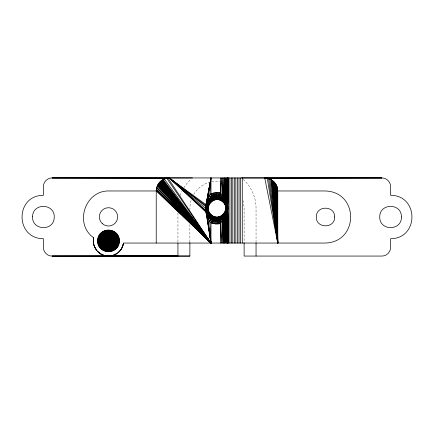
<?xml version="1.0" encoding="UTF-8"?>
<svg xmlns="http://www.w3.org/2000/svg" width="434" height="434" viewBox="0 0 434 434"><rect width="100%" height="100%" fill="white"/><g stroke="black" fill="none" stroke-linecap="round" stroke-linejoin="round"><path stroke-width="0.33" stroke-dasharray="2.17 1.63" d="M191.036 200.448L190.163 204.343L189.875 209.665M180.094 195.517L181.748 191.492M193.727 194.378C197.15 188.66 202.732 184.282 209.117 182.367M183.842 187.678L187.732 182.454L190.786 179.356M211.705 181.716L215.665 181.228L219.658 181.336M243.203 179.356C251.297 186.653 256.098 197.416 256.049 208.32L256.049 243.051M242.953 200.448L244.092 206.991L244.114 241.939M189.875 224.459L189.875 241.939M177.94 212.996L177.94 243.051"/><path stroke-width="0.65" d="M228.555 177.94L227.66 206.383L225.506 206.627L227.53 205.743L227.215 177.94L226.385 202.781L224.215 203.503L226.071 202.255L225.951 177.94L225.392 201.273L223.423 202.494L225.029 200.828L223.136 202.184L224.655 200.41L224.714 177.94L223.911 199.673L222.501 201.62C231.691 208.483 219.333 222.875 211.168 214.754C202.705 207.821 214.412 194.264 222.501 201.62L224.28 200.031L224.714 177.94L225.392 201.273C234.17 211.787 218.584 226.288 209.025 216.013C198.457 205.526 216.127 189.463 225.392 201.273L223.711 202.819L225.74 201.75L225.951 177.94L226.385 202.781L224.649 204.23L226.667 203.329L227.215 177.94L227.66 206.383L225.582 207.051L227.747 207.029L228.555 177.94L228.555 243.051L227.66 210.262L225.582 209.595L227.747 209.622L228.555 243.051M227.166 204.512L227.215 177.94L226.928 203.909L225.013 205.005L227.166 204.512L225.17 205.401L227.362 205.119L227.215 177.94M224.215 213.148L226.071 214.396L225.951 243.051L225.392 215.378L223.711 213.832L225.74 214.901L225.951 243.051L226.385 213.864L224.438 212.79M225.42 210.436L227.53 210.908L225.506 210.023L227.66 210.262L227.215 243.051L226.928 212.736L224.839 212.036L226.667 213.322L227.215 243.051L227.362 211.532L225.3 210.848L227.53 210.908L227.215 243.051L226.385 213.864M216.989 199.64L216.924 192.609L213.891 192.913L210.984 193.797C203.834 201.875 203.834 214.776 210.984 222.848L215.644 223.977L220.439 223.656L223.911 216.973L222.501 215.036L224.28 216.626L224.714 243.051L225.392 215.378L223.423 214.152L225.029 215.817L223.136 214.456L224.655 216.235L224.714 243.051M206.313 202.705L207.419 202.765L209.551 203.866L206.915 200.866L210.984 177.94L207.685 199.049L210.853 202.184L208.136 198.148L211.825 201.349L210.609 199.277L209.725 195.506L210.984 177.94L206.595 201.783L209.345 204.23L207.094 203.362L206.079 203.644L209.155 204.615L206.313 202.705L210.984 177.94L210.984 193.797L214.076 200.15L212.904 193.146L215.307 199.814L214.901 192.75L216.143 199.683L216.924 192.609L219.691 192.842L219.099 199.911L219.864 197.627L221.411 177.94L222.208 196.239L221.991 198.441L221.09 200.671L223.087 197.92L223.553 177.94L223.911 199.673L222.165 201.349L223.293 199.217L222.452 177.94L222.208 196.239L220.315 200.307M223.553 243.051L223.911 216.973L222.165 215.297L223.364 217.38L222.452 243.051L222.197 218.101L221.459 215.769L223.087 218.725L223.553 243.051L224.28 216.626L222.826 214.754L224.655 216.235M119.334 241.407C120.321 227.297 98.062 226.195 97.661 240.338C96.668 254.454 118.927 255.55 119.334 241.407L97.661 240.338M97.314 251.156C99.728 253.885 104.068 256.071 108.109 256.06C98.941 256.131 91.465 246.626 93.63 237.734C73.78 223.814 85.167 190.011 109.401 190.971L156.229 190.971L210.984 243.051L209.725 221.139L213.284 216.165L210.984 222.848L210.984 243.051L163.124 179.475L166.716 178.19L169.26 177.94L206.183 205.933L208.57 206.221L206.351 205.271L205.879 204.571L169.26 177.94C162.294 177.772 156.061 184.005 156.229 190.971L156.229 243.051M222.208 220.412L221.411 243.051L219.924 216.495L222.208 220.412L220.705 216.165L223.087 218.725M109.032 230.036L107.963 251.709M217.939 192.636L217.423 199.656L217.016 197.253L216.566 199.656L215.904 192.642L215.725 199.743L213.891 192.913L214.472 200.02L211.938 193.445L213.674 200.307L212.383 198.262L210.984 193.797L212.541 200.882L211.184 198.902L209.725 195.506L213.284 200.475L212.383 198.262M214.89 216.75L213.268 223.597L215.725 216.913L215.644 223.977L216.566 217L218.052 224.004L218.269 216.913L220.439 223.656L220.439 243.051M218.052 224.004L217.64 219.376L217.852 216.967L219.246 223.873L218.682 216.837M212.112 223.266L214.255 219.056L214.472 216.637L212.112 223.266L213.674 216.349L209.725 221.139L212.172 215.541L208.624 219.387L211.488 215.036L207.685 217.597L210.984 243.051L156.251 190.325M109.558 230.074L107.431 251.677M277.76 190.971L277.76 243.051L264.729 177.94C271.695 177.772 277.928 184.005 277.76 190.971L324.92 190.971C359.2 191.497 359.195 242.508 324.92 243.051L123.527 243.051L121.824 248.161L120.321 250.407L117.918 252.789L118.943 251.904M219.864 197.627L219.517 200.02L220.591 197.85L222.208 196.239L220.439 192.989L220.439 177.94M106.905 251.606L110.09 230.139M123.527 243.051L122.795 245.991M210.984 177.94L207.278 199.955L208.174 201.626L210.023 203.155L206.595 201.783M93.63 237.734L93.321 241.51L93.755 244.526L94.872 247.608L96.815 250.581L94.189 245.98M218.682 199.814L220.439 192.989L219.691 192.842L217.852 199.683L217.694 197.269L218.953 192.729L218.269 199.743L219.127 197.454M123.413 243.707C122.247 250.57 115.818 256 108.874 256.06C111.381 257.074 122.92 250.396 113.806 255.105M110.61 230.237L106.384 251.514M213.604 218.866L214.076 216.495L210.984 222.848M93.5 238.483L93.343 241.928L93.95 245.243M105.863 251.4L111.131 230.351M111.652 230.487L105.348 251.259M104.844 251.096L112.156 230.655M122.676 246.311L121.086 249.387M112.65 230.855L104.344 250.895M206.079 213.007L206.541 211.976L208.694 210.848L205.732 211.141L169.26 177.94L205.618 206.443L208.407 207.051L205.559 207.381L205.922 207.957L208.32 208.32L205.922 208.64L169.26 177.94L205.879 212.08L208.982 211.646L206.079 213.007L207.072 213.235L209.345 212.416L206.595 214.863L210.984 243.051L156.3 189.691M113.133 231.062L103.856 250.689M214.255 219.056L215.307 216.837L214.45 223.83L216.143 216.967L216.854 224.042L217.423 217L217.64 219.376M113.61 231.306L103.379 250.445M212.904 215.986L211.732 218.058L212.541 215.769L211.141 217.722L208.624 219.387M221.459 200.882L222.658 198.805L221.817 201.105L223.293 199.217M114.071 231.566L102.918 250.185M205.879 212.08L206.334 211.325L208.57 210.436L206.166 210.664L205.732 211.141M156.62 187.803L210.984 243.051L206.915 215.785L207.745 214.412L209.551 212.79L206.313 213.935L210.984 243.051L156.381 189.05M210.566 217.347L211.825 215.297L208.136 218.503L210.853 214.456L207.685 217.597M114.522 231.854L102.467 249.897M114.956 232.163L102.033 249.583M120.728 249.87L119.421 251.427M224.28 200.031L222.826 201.897L224.655 200.41M115.373 232.483L101.61 249.262M115.78 232.841L101.209 248.915M209.508 216.49L211.168 214.754M116.166 233.199L100.829 248.552M156.793 187.184L210.984 243.051L207.278 216.696L210.289 213.832L206.915 215.785M205.532 208.32L205.922 207.957L208.331 207.897L205.976 207.278L208.353 207.479M206.313 213.935L209.155 212.036L206.785 212.617M116.54 233.59L100.455 248.161M205.618 206.443L206.183 205.933L208.483 206.627L206.052 206.6M116.887 233.997L100.108 247.754M225.74 201.75L223.971 203.155L226.071 202.255M117.207 234.414L99.777 247.337M226.667 203.329L224.839 204.615L226.928 203.909M208.57 215.508L210.566 214.152L209.025 216.013L207.278 216.696L208.136 214.976L210.023 213.495L206.595 214.863M117.516 234.848L99.473 246.903M207.745 214.412L209.779 213.148M117.798 235.299L99.185 246.452M224.438 203.866L226.385 202.781M118.064 235.76L98.925 245.991M169.26 177.94L205.618 210.202L208.407 209.595L205.559 209.264L205.922 208.64L208.331 208.754L205.966 209.318L208.353 209.177M223.911 199.673L223.087 197.92L221.991 198.441L220.705 200.475L221.307 198.121L219.924 200.15L220.591 197.85L220.439 192.989M118.308 236.237L98.692 245.514M118.515 236.72L98.464 245.026M205.732 205.51L206.351 205.271L208.694 205.803L205.879 204.571M118.71 237.214L98.285 244.532M227.362 205.119L225.3 205.803L227.53 205.743L225.42 206.221M206.541 211.976L208.825 211.244M113.35 255.268L109.167 256.049L104.323 255.48M118.883 237.729L98.117 244.022M119.019 238.239L97.97 243.507M227.747 207.029L225.637 207.479L227.796 207.68L225.664 207.897L227.823 208.32L225.664 208.754L227.796 208.971L225.637 209.177L227.747 209.622M119.144 238.754L97.856 242.997M119.231 239.28L97.764 242.465M119.29 239.812L97.704 241.939M119.334 240.338L97.661 241.407M192.446 177.94L52.069 177.94C47.431 177.837 43.291 181.982 43.389 186.62L43.389 195.311C14.946 195.316 14.946 238.689 43.389 238.7L43.389 247.38C43.286 252.013 47.425 256.19 52.069 256.06L189.875 256.06L189.875 242.611M106.807 255.973L52.069 256.06L189.875 256.06M225.669 208.32L227.823 208.32M97.639 240.881L119.339 240.881M110.524 255.93L177.94 256.06L177.94 243.051M111.191 255.827L177.94 256.06M241.548 177.94L381.92 177.94C386.558 177.837 390.703 181.982 390.6 186.62L390.6 195.311C419.049 195.316 419.043 238.689 390.6 238.7L390.6 247.38C390.709 252.013 386.564 256.19 381.92 256.06L244.114 256.06L244.114 242.611M206.047 209.996L208.483 210.023L206.166 210.664L205.618 210.202M264.729 177.94L267.273 178.19L270.87 179.475L277.76 243.051L277.51 188.427M119.29 241.939L97.704 239.812M227.362 211.532L225.17 211.244L227.166 212.15L227.215 243.051M119.231 242.465L97.764 239.28M206.079 203.644L206.557 204.62L208.982 205.005L206.812 203.991M119.144 242.997L97.856 238.754M227.166 212.15L225.013 211.646L226.928 212.736M119.019 243.507L97.97 238.239M118.883 244.022L98.117 237.729M104.361 255.485L100.862 254.004L97.834 251.693M206.557 204.62L208.825 205.401M118.71 244.532L98.285 237.214M98.464 236.72L118.515 245.026M226.071 214.396L223.971 213.495L225.74 214.901M224.649 212.416L226.667 213.322M98.692 236.237L118.308 245.514M98.925 235.76L118.064 245.991M207.685 199.049L211.488 201.62L208.624 197.264L212.172 201.105L211.184 198.902M99.185 235.299L117.798 246.452M206.915 200.866L210.289 202.819L207.278 199.955L209.058 200.595L210.566 202.494L208.597 201.099M207.783 202.184L209.779 203.503M117.516 246.903L99.473 234.848M99.777 234.414L117.207 247.337M100.108 233.997L116.887 247.754M100.455 233.59L116.54 248.161M100.829 233.199L116.166 248.552M157.227 185.98L210.984 243.051L167.974 178.011M157.488 185.394L210.984 243.051L166.716 178.19L52.069 177.94L381.92 177.94L267.273 178.19L277.76 243.051L277.369 187.803M157.775 184.824L210.984 243.051L164.269 178.938M209.551 200.128L211.168 201.897M101.209 232.841L115.78 248.915M158.09 184.266L210.984 243.051L162.56 179.795M158.426 183.728L210.984 243.051L162.023 180.137M158.801 183.208L210.984 243.051L161.502 180.511M159.191 182.703L210.984 243.051L160.998 180.902M159.609 182.22L210.984 243.051L160.509 181.314M223.364 217.38L221.817 215.541L222.788 217.765M160.048 181.759L210.984 243.051M101.61 232.483L115.373 249.262M102.033 232.163L114.956 249.583M102.467 231.854L114.522 249.897M221.59 218.4L220.315 216.349L220.96 218.665L220.439 223.656L219.099 216.75M102.918 231.566L114.071 250.185M103.379 231.306L113.61 250.445M211.776 198.555L212.904 200.671M221.09 215.986L222.197 218.101M222.208 196.239L223.087 197.92M103.856 231.062L113.133 250.689M104.344 230.855L112.65 250.895M104.844 230.655L112.156 251.096M220.315 218.893L219.517 216.637L219.664 219.072M105.348 230.487L111.652 251.259M105.863 230.351L111.131 251.4M214.309 197.584L214.89 199.911M106.384 230.237L110.61 251.514M106.905 230.139L110.09 251.606M268.516 178.504L277.76 243.051L277.196 187.184M269.72 178.938L277.76 243.051L276.995 186.577M271.434 179.795L277.76 243.051L276.762 185.98M107.431 230.074L109.558 251.677M271.972 180.137L277.76 243.051L276.501 185.394M272.492 180.511L277.76 243.051L276.214 184.824M272.997 180.902L277.76 243.051L275.905 184.266M273.48 181.314L277.76 243.051L275.563 183.728M273.941 181.759L277.76 243.051L275.189 183.208M274.386 182.22L277.76 243.051L274.798 182.703M107.963 230.036L109.032 251.709M256.049 243.051L256.049 256.06M242.27 177.94L242.27 243.051M240.626 177.94L240.626 243.051M239.015 177.94L239.015 243.051M237.414 177.94L237.414 243.051M235.846 177.94L235.846 243.051M234.306 177.94L234.306 243.051M232.808 177.94L232.808 243.051M231.349 177.94L231.349 243.051M229.922 177.94L229.922 243.051M108.5 230.02L108.5 251.731M401.439 217C401.754 231.154 379.446 231.148 379.739 217C379.457 202.862 401.738 202.857 401.439 217M32.561 216.468C31.568 230.584 53.832 231.68 54.234 217.537C55.221 203.421 32.962 202.331 32.561 216.468M334.603 217C335.178 228.761 315.816 228.761 316.375 217C315.827 205.249 335.167 205.249 334.603 217M102.229 223.543A9.157 9.157 0 0 0 117.413 218.964A9.157 9.157 0 0 0 105.858 208.103A9.157 9.157 0 0 0 102.229 223.543"/></g></svg>
